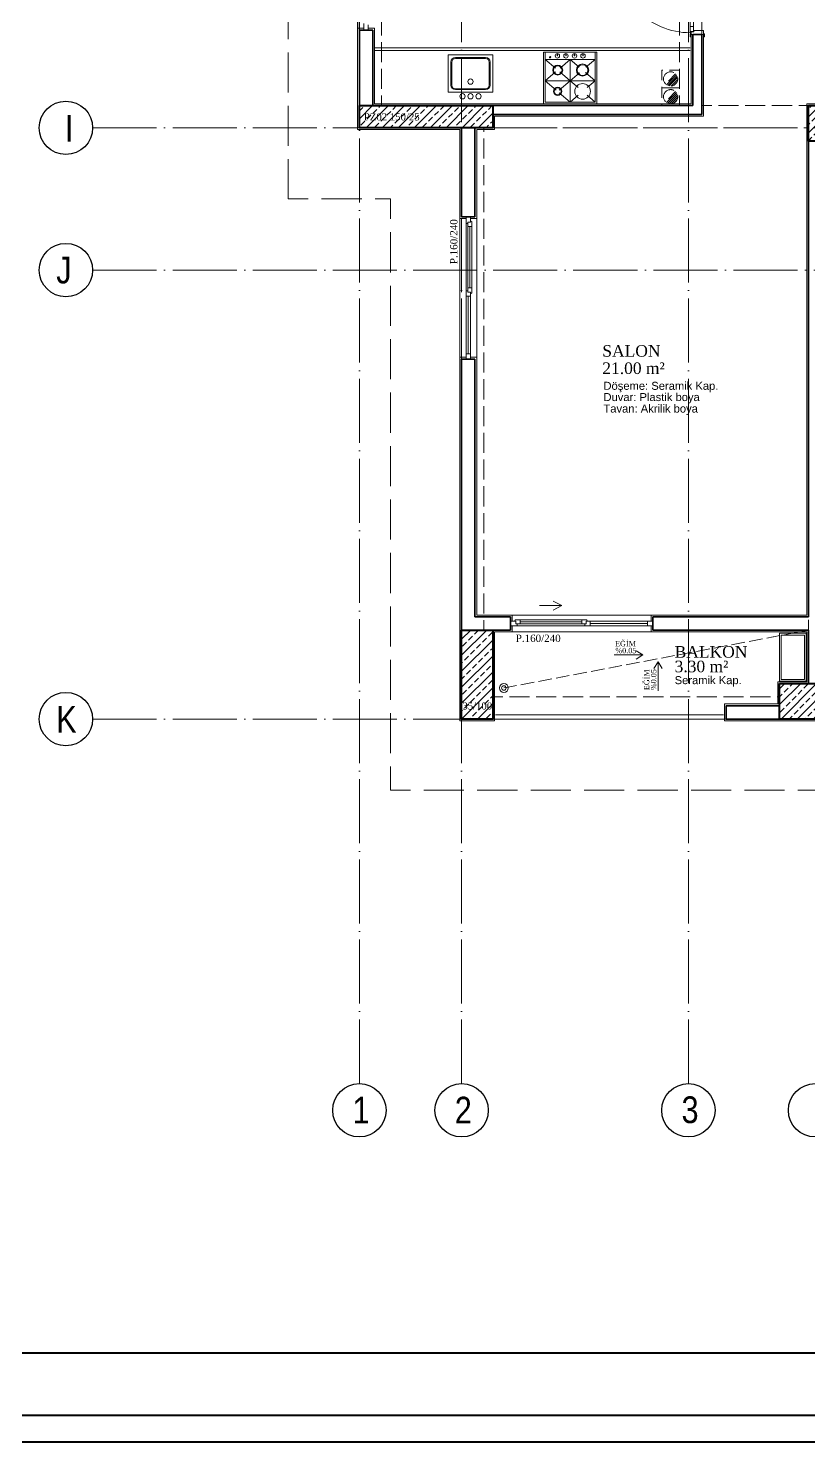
# Model space of a CAD drawing. Header units: millimetres. Extents: x 11587 to 81192, y -36083 to -25300.
# Drawn here: x 42554 to 43431, y -36083 to -34493 of the extents above; entities that cross this region are included whole.
import ezdxf

# ---------------------------------------------------------------- set-up
doc = ezdxf.new("R2010")
doc.units = ezdxf.units.MM
doc.linetypes.add('AKS', pattern=[30, 24, -3, 0, -3])
doc.linetypes.add('IZDUSUM1', pattern=[20, 7.5, -5, 7.5, 0])
for name, color, linetype, lineweight in [('rtm-aks balon', 20, 'Continuous', 25), ('rtm-aks balon yazı', 7, 'Continuous', 20), ('rtm-aks yeni', 7, 'AKS', 20), ('rtm-antet-02', 140, 'Continuous', 40), ('rtm-cam', 141, 'Continuous', 9), ('rtm-duv tugla', 22, 'Continuous', 35), ('rtm-izdusum-üst ince', 8, 'IZDUSUM1', 5), ('rtm-kapı-ahsap', 35, 'Continuous', 13), ('rtm-mhl-yazı-adı', 150, 'Continuous', 30), ('rtm-mhl-yazı-m2', 7, 'Continuous', 20), ('rtm-mhl-yazı-malzeme', 253, 'Continuous', 13), ('rtm-pen-ahsap', 35, 'Continuous', 13), ('rtm-plan katmanı-05', 205, 'Continuous', 20), ('rtm-plan katmanı-07', 135, 'Continuous', 9), ('rtm-sembol ok', 7, 'Continuous', 20), ('rtm-sıva', 252, 'Continuous', 15), ('rtm-tarama-betonarme', 51, 'Continuous', 15), ('rtm-tas_betonarme', 50, 'Continuous', 40), ('rtm-tefris vitrifiye', 9, 'Continuous', 9)]:
    doc.layers.add(name, color=color, linetype=linetype, lineweight=lineweight)
doc.styles.add('AKSYAZI', font='ARIALN.TTF')
doc.styles.add('ARIAL', font='times.ttf')
doc.styles.get("Standard").update_dxf_attribs({"font": 'arial.ttf'})
doc.styles.add('VAZ-OLCU', font='times.ttf', dxfattribs={"height": 60})
pattern_1 = [(45, (21096.76, 20249.116), (-8.980256, 8.980256), []), (45, (21105.74, 20249.116), (-8.980256, 8.980256), [6.35, -3.175])]

# ---------------------------------------------------------------- blocks, each defined once
blk = doc.blocks.new('KİRİŞA')
at = {"layer": 'rtm-izdusum-üst ince', "ltscale": 1.5}
for points in [[(21829.4, -54829.2), (21829.4, -54569.2)], [(21854.4, -54829.2), (21854.4, -54569.2)], [(22189.4, -54829.2), (22189.4, -54579.2)], [(22214.4, -54829.2), (22214.4, -54579.2)], [(21979.4, -54829.2), (22189.4, -54829.2)], [(22214.4, -54829.2), (22334.4, -54829.2)], [(21944.4, -55419.2), (21944.4, -54854.2)], [(21969.4, -55419.2), (21969.4, -54854.2)], [(21979.4, -54854.2), (22334.4, -54854.2)], [(22334.4, -55479.2), (22334.4, -54869.2)], [(21979.4, -55494.2), (22301.9, -55494.2)], [(21979.4, -55519.2), (22301.9, -55519.2)]]:
    blk.add_lwpolyline(points, dxfattribs=at)
blk = doc.blocks.new('rty')
at = {"layer": 'rtm-kapı-ahsap'}
for p, q in [((-58244.9, -62700.3), (-58243.8, -62700.3)), ((-58244.9, -62703.4), (-58244.9, -62700.3)), ((-58243.8, -62703.4), (-58244.9, -62703.4)), ((-58243.8, -62700.3), (-58243.8, -62703.4)), ((-58243.8, -62707.4), (-58243.8, -62702.9)), ((-58229.8, -62702.9), (-58243.8, -62702.9)), ((-58232.8, -62707.4), (-58243.8, -62707.4)), ((-58232.8, -62705.9), (-58232.8, -62707.4)), ((-58229.8, -62705.9), (-58232.8, -62705.9)), ((-58232.6, -62706.4), (-58232.6, -62789.4)), ((-58232.6, -62706.4), (-58229.7, -62706.4)), ((-58228.8, -62712), (-58232.6, -62712)), ((-58229.8, -62700.4), (-58229.8, -62703.4)), ((-58228.8, -62700.4), (-58229.8, -62700.4)), ((-58229.8, -62702.9), (-58229.8, -62705.9)), ((-58229.8, -62703.4), (-58228.8, -62703.4)), ((-58229.8, -62704.9), (-58228.8, -62704.9)), ((-58229.7, -62706.4), (-58229.7, -62704.9)), ((-58228.8, -62703.4), (-58228.8, -62700.4)), ((-58228.8, -62790.9), (-58228.8, -62704.9)), ((-58144.8, -62704.9), (-58228.8, -62704.9)), ((-58243.8, -62792.3), (-58244.9, -62792.3)), ((-58244.9, -62792.3), (-58244.9, -62795.4)), ((-58244.9, -62795.4), (-58243.8, -62795.4)), ((-58243.8, -62788.4), (-58243.8, -62792.9)), ((-58232.8, -62788.4), (-58243.8, -62788.4)), ((-58243.8, -62795.4), (-58243.8, -62792.3)), ((-58229.8, -62792.9), (-58243.8, -62792.9)), ((-58232.8, -62789.9), (-58232.8, -62788.4)), ((-58229.8, -62789.9), (-58232.8, -62789.9)), ((-58228.8, -62783.7), (-58232.6, -62783.7)), ((-58232.6, -62789.4), (-58229.7, -62789.4)), ((-58229.8, -62792.9), (-58229.8, -62789.9)), ((-58229.8, -62790.9), (-58228.8, -62790.9)), ((-58229.8, -62795.4), (-58229.8, -62792.3)), ((-58229.8, -62792.3), (-58228.8, -62792.3)), ((-58228.8, -62795.4), (-58229.8, -62795.4)), ((-58229.7, -62789.4), (-58229.7, -62790.9)), ((-58228.8, -62792.3), (-58228.8, -62795.4))]:
    blk.add_line(p, q, dxfattribs=at)
at = {"layer": 'rtm-kapı-ahsap', "const_width": 0.392}
blk.add_lwpolyline([(-58229.2, -62703.9, 1), (-58229.2, -62704.5, 1)], format="xyb", close=True, dxfattribs=at)
at = {"layer": 'rtm-kapı-ahsap'}
blk.add_arc((-58229.1, -62706.6), 84.3, 270.2011, 1.1472, dxfattribs=at)

msp = doc.modelspace()

# ---------------------------------------------------------------- hatches: boundary and pattern name
at = {"layer": 'rtm-izdusum-üst ince', "ltscale": 1.5}
h = msp.add_hatch(dxfattribs=at)
h.set_pattern_fill('ANSI31', color=256, scale=0.5, angle=180, style=0)
h.set_pattern_definition([(225, (44510.5832, -32965.134), (1.122532, -1.122532), [])])
edge = h.paths.add_edge_path()
edge.add_arc((43276.19, -34550.13), 8, -132.76259, 47.23741, ccw=False)
edge.add_line((43270.76, -34556.01), (43281.62, -34544.26))
h = msp.add_hatch(dxfattribs=at)
h.set_pattern_fill('ANSI31', color=256, scale=0.5, angle=180, style=0)
h.set_pattern_definition([(225, (44510.5832, -32985.134), (1.122532, -1.122532), [])])
edge = h.paths.add_edge_path()
edge.add_arc((43276.19, -34570.13), 8, -132.76259, 47.23741, ccw=False)
edge.add_line((43270.76, -34576.01), (43281.62, -34564.26))
at = {"layer": 'rtm-tarama-betonarme'}
h = msp.add_hatch(dxfattribs=at)
h.set_pattern_fill('ANSI33', color=256, scale=2, style=0)
h.set_pattern_definition(pattern_1)
h.paths.add_polyline_path([(42926.19, -34580.13), (43076.19, -34580.13), (43076.19, -34605.13), (42926.19, -34605.13)])
h = msp.add_hatch(dxfattribs=at)
h.set_pattern_fill('ANSI33', color=256, scale=2, style=0)
h.set_pattern_definition(pattern_1)
h.paths.add_polyline_path([(43431.19, -34620.13), (43431.19, -34580.13), (43511.19, -34580.13), (43511.19, -34620.13)])
h = msp.add_hatch(dxfattribs=at)
h.set_pattern_fill('ANSI33', color=256, scale=2, style=0)
h.set_pattern_definition(pattern_1)
h.paths.add_polyline_path([(43041.19, -35170.13), (43076.19, -35170.13), (43076.19, -35270.13), (43041.19, -35270.13)])
h = msp.add_hatch(dxfattribs=at)
h.set_pattern_fill('ANSI33', color=256, scale=2, style=0)
h.set_pattern_definition(pattern_1)
h.paths.add_polyline_path([(43398.69, -35270.13), (43398.69, -35230.13), (43478.69, -35230.13), (43478.69, -35270.13)])

# ---------------------------------------------------------------- linework, layer by layer
at = {"layer": 'rtm-aks balon'}
for centre in [(42596.19, -34605.13), (42596.19, -34765.13), (42596.19, -35270.13), (42926.19, -35710.13), (43041.19, -35710.13), (43296.19, -35710.13), (43438.69, -35710.13)]:
    msp.add_circle(centre, 30, dxfattribs=at)
at = {"layer": 'rtm-aks yeni', "ltscale": 3}
for p, q in [((42926.19, -35680.13), (42926.19, -31980.13)), ((43041.19, -35680.13), (43041.19, -31980.13)), ((43296.19, -35680.13), (43296.19, -31980.13)), ((42626.19, -34605.13), (43836.19, -34605.13)), ((42626.19, -34765.13), (50991.19, -34765.13)), ((42626.19, -35270.13), (50991.19, -35270.13))]:
    msp.add_line(p, q, dxfattribs=at)
at = {"layer": 'rtm-antet-02'}
for points in [[(42481.61, -31582.89), (42481.61, -36082.89), (51136.61, -36082.89), (51136.61, -31582.89), (42481.61, -31582.89)], [(42511.61, -35982.89), (51106.61, -35982.89)]]:
    msp.add_lwpolyline(points, dxfattribs=at)
msp.add_lwpolyline([(42511.61, -31612.89), (42511.61, -36052.89), (51106.61, -36052.89), (51106.61, -31612.89)], close=True, dxfattribs=at)
at = {"layer": 'rtm-cam'}
for p, q in [((43050.44, -34716.13), (43050.44, -34785.13)), ((43048.69, -34794.63), (43048.69, -34859.13)), ((43107.19, -35160.88), (43176.19, -35160.88)), ((43185.69, -35162.63), (43250.19, -35162.63))]:
    msp.add_line(p, q, dxfattribs=at)
at = {"layer": 'rtm-duv tugla'}
for points in [[(42926.19, -34580.13), (42926.19, -34495.13)], [(42941.19, -34495.13), (42926.19, -34495.13)], [(42941.19, -34580.13), (42941.19, -34495.13)], [(43301.19, -34580.13), (43301.19, -34500.13)], [(43311.19, -34500.13), (43301.19, -34500.13)], [(43311.19, -34590.13), (43311.19, -34500.13)], [(43076.19, -34580.13), (43301.19, -34580.13)], [(43076.19, -34590.13), (43311.19, -34590.13)], [(43041.19, -34605.13), (43041.19, -34705.13)], [(43056.19, -34605.13), (43056.19, -34705.13)], [(43431.19, -34620.13), (43431.19, -35155.13)], [(43041.19, -34705.13), (43056.19, -34705.13)], [(43041.19, -34865.13), (43056.19, -34865.13)], [(43041.19, -34865.13), (43041.19, -35170.13)], [(43056.19, -34865.13), (43056.19, -35155.13)], [(43056.19, -35155.13), (43096.19, -35155.13)], [(43096.19, -35170.13), (43096.19, -35155.13)], [(43256.19, -35155.13), (43431.19, -35155.13)], [(43256.19, -35170.13), (43256.19, -35155.13)], [(43076.19, -35170.13), (43096.19, -35170.13)], [(43256.19, -35170.13), (43431.19, -35170.13)], [(43431.19, -35170.13), (43431.19, -35230.13)], [(43398.69, -35270.13), (43338.69, -35270.13), (43338.69, -35255.13), (43398.69, -35255.13)]]:
    msp.add_lwpolyline(points, dxfattribs=at)
at = {"layer": 'rtm-izdusum-üst ince', "ltscale": 3}
msp.add_lwpolyline([(44416.19, -34180.13), (44496.19, -34180.13), (44496.19, -32860.13), (44126.19, -32860.13), (44126.19, -32200.13), (43216.19, -32200.13), (43216.19, -32860.13), (42846.19, -32860.13), (42846.19, -34685.13), (42961.19, -34685.13), (42961.19, -35350.13), (50656.19, -35350.13), (50656.19, -34685.13), (50771.19, -34685.13), (50771.19, -32860.13), (50401.19, -32860.13), (50401.19, -32200.13), (49491.19, -32200.13), (49491.19, -32860.13), (49121.19, -32860.13), (49121.19, -34180.13), (49201.19, -34180.13)], dxfattribs=at)
at = {"layer": 'rtm-izdusum-üst ince', "ltscale": 1.5}
for points in [[(43286.19, -34560.13), (43286.19, -34540.13), (43266.19, -34540.13), (43266.19, -34560.13), (43286.19, -34560.13)], [(43281.62, -34544.26), (43270.76, -34556.01)], [(43286.19, -34580.13), (43286.19, -34560.13), (43266.19, -34560.13), (43266.19, -34580.13), (43286.19, -34580.13)], [(43281.62, -34564.26), (43270.76, -34576.01)]]:
    msp.add_lwpolyline(points, dxfattribs=at)
at = {"layer": 'rtm-izdusum-üst ince'}
msp.add_lwpolyline([(43431.19, -35170.13), (43088.69, -35235.13)], dxfattribs=at)
at = {"layer": 'rtm-izdusum-üst ince', "ltscale": 1.5}
for centre in [(43276.19, -34550.13), (43276.19, -34570.13)]:
    msp.add_circle(centre, 8, dxfattribs=at)
at = {"layer": 'rtm-pen-ahsap'}
for p, q in [((42931.19, -34487.63), (42931.19, -34495.13)), ((42936.19, -34495.13), (42936.19, -34489.13)), ((43046.19, -34712.63), (43046.19, -34705.13)), ((43046.19, -34712.63), (43048.19, -34712.63)), ((43048.19, -34711.13), (43048.19, -34716.13)), ((43048.19, -34711.13), (43051.19, -34711.13)), ((43048.19, -34785.13), (43048.19, -34716.13)), ((43048.19, -34716.13), (43052.69, -34716.13)), ((43051.19, -34705.13), (43051.19, -34711.13)), ((43052.69, -34710.5), (43052.69, -34716.13)), ((43052.69, -34785.13), (43052.69, -34716.13)), ((43046.19, -34796.13), (43046.19, -34788.63)), ((43048.19, -34788.63), (43046.19, -34788.63)), ((43046.19, -34794.63), (43051.19, -34794.63)), ((43046.19, -34796.13), (43046.19, -34865.13)), ((43048.19, -34790.13), (43048.19, -34785.13)), ((43048.19, -34785.13), (43052.69, -34785.13)), ((43048.19, -34790.13), (43051.19, -34790.13)), ((43051.19, -34790.13), (43051.19, -34794.63)), ((43051.19, -34854.13), (43051.19, -34794.63)), ((43052.69, -34790.77), (43052.69, -34785.13)), ((43046.19, -34859.13), (43051.19, -34859.13)), ((43051.19, -34854.13), (43051.19, -34859.77)), ((43051.19, -34865.13), (43051.19, -34859.13)), ((43096.19, -35160.13), (43102.19, -35160.13)), ((43103.69, -35165.13), (43096.19, -35165.13)), ((43101.56, -35158.63), (43107.19, -35158.63)), ((43102.19, -35163.13), (43102.19, -35160.13)), ((43102.19, -35163.13), (43107.19, -35163.13)), ((43103.69, -35165.13), (43103.69, -35163.13)), ((43176.19, -35158.63), (43107.19, -35158.63)), ((43107.19, -35163.13), (43107.19, -35158.63)), ((43176.19, -35163.13), (43107.19, -35163.13)), ((43181.83, -35158.63), (43176.19, -35158.63)), ((43176.19, -35163.13), (43176.19, -35158.63)), ((43181.19, -35163.13), (43176.19, -35163.13)), ((43179.69, -35163.13), (43179.69, -35165.13)), ((43187.19, -35165.13), (43179.69, -35165.13)), ((43181.19, -35160.13), (43185.69, -35160.13)), ((43181.19, -35163.13), (43181.19, -35160.13)), ((43245.19, -35160.13), (43185.69, -35160.13)), ((43185.69, -35165.13), (43185.69, -35160.13)), ((43187.19, -35165.13), (43256.19, -35165.13)), ((43245.19, -35160.13), (43250.83, -35160.13)), ((43250.19, -35165.13), (43250.19, -35160.13)), ((43256.19, -35160.13), (43250.19, -35160.13))]:
    msp.add_line(p, q, dxfattribs=at)
for points in [[(43052.69, -34710.5), (43051.19, -34709.63)], [(43052.69, -34790.77), (43051.19, -34791.64)], [(43101.56, -35158.63), (43100.69, -35160.13)], [(43181.83, -35158.63), (43182.69, -35160.13)]]:
    msp.add_lwpolyline(points, dxfattribs=at)
at = {"layer": 'rtm-plan katmanı-05', "ltscale": 0.6}
for points in [[(42924.19, -34357.13), (42924.19, -34493.13)], [(43039.19, -34707.13), (43039.19, -34863.13)], [(43058.19, -34707.13), (43058.19, -34863.13)], [(43254.19, -35153.13), (43098.19, -35153.13)], [(43254.19, -35172.13), (43098.19, -35172.13)]]:
    msp.add_lwpolyline(points, dxfattribs=at)
at = {"layer": 'rtm-plan katmanı-05'}
for points in [[(43335.69, -35265.21), (43079.19, -35265.21)], [(43335.69, -35270.21), (43079.19, -35270.21)]]:
    msp.add_lwpolyline(points, dxfattribs=at)
for radius in [5, 2.5]:
    msp.add_circle((43088.69, -35235.13), radius, dxfattribs=at)
at = {"layer": 'rtm-plan katmanı-07'}
for points in [[(43046.19, -34788.63), (43046.19, -34712.63)], [(43179.69, -35165.13), (43103.69, -35165.13)]]:
    msp.add_lwpolyline(points, dxfattribs=at)
at = {"layer": 'rtm-sembol ok'}
for points in [[(43128.94, -35142.45), (43153.94, -35142.45)], [(43153.94, -35142.45), (43143.94, -35137.45)], [(43153.94, -35142.45), (43143.94, -35147.45)], [(43245, -35197.92), (43237.59, -35193.25)], [(43212.67, -35197.92), (43245, -35197.92)], [(43245, -35197.92), (43237.59, -35202.59)], [(43262.1, -35205.87), (43257.44, -35213.27)], [(43262.1, -35238.2), (43262.1, -35205.87)], [(43262.1, -35205.87), (43266.77, -35213.27)]]:
    msp.add_lwpolyline(points, dxfattribs=at)
at = {"layer": 'rtm-sıva'}
for points in [[(42931.19, -34493.13), (42924.19, -34493.13), (42924.19, -34607.13), (43039.19, -34607.13), (43039.19, -34707.13)], [(43299.19, -34500.13), (43299.19, -34578.13), (42943.19, -34578.13), (42943.19, -34493.13), (42936.19, -34493.13)], [(43058.19, -34707.13), (43058.19, -34607.13), (43078.19, -34607.13), (43078.19, -34592.13), (43313.19, -34592.13), (43313.19, -34500.13)], [(43589.19, -34565.13), (43589.19, -34578.13), (43429.19, -34578.13), (43429.19, -35153.13), (43254.19, -35153.13), (43254.19, -35160.13)], [(43039.19, -34707.13), (43046.19, -34707.13)], [(43051.19, -34707.13), (43058.19, -34707.13)], [(43039.19, -34863.13), (43046.19, -34863.13)], [(43039.19, -34863.13), (43039.19, -35272.13), (43078.19, -35272.13), (43078.19, -35172.13), (43098.19, -35172.13), (43098.19, -35165.13)], [(43051.19, -34863.13), (43058.19, -34863.13)], [(43098.19, -35160.13), (43098.19, -35153.13), (43058.19, -35153.13), (43058.19, -34863.13)], [(43254.19, -35165.13), (43254.19, -35172.13), (43429.19, -35172.13), (43429.19, -35228.13), (43396.69, -35228.13), (43396.69, -35253.13), (43336.69, -35253.13), (43336.69, -35272.13), (43540.69, -35272.13), (43540.69, -35253.13), (43480.69, -35253.13), (43480.69, -35228.13), (43448.19, -35228.13), (43448.19, -35172.13), (43623.19, -35172.13), (43623.19, -35165.13)]]:
    msp.add_lwpolyline(points, dxfattribs=at)
at = {"layer": 'rtm-tas_betonarme'}
for points in [[(42926.19, -34580.13), (43076.19, -34580.13), (43076.19, -34605.13), (42926.19, -34605.13)], [(43431.19, -34580.13), (43511.19, -34580.13), (43511.19, -34620.13), (43431.19, -34620.13)], [(43041.19, -35170.13), (43076.19, -35170.13), (43076.19, -35270.13), (43041.19, -35270.13)], [(43398.69, -35230.13), (43478.69, -35230.13), (43478.69, -35270.13), (43398.69, -35270.13)]]:
    msp.add_lwpolyline(points, close=True, dxfattribs=at)
at = {"layer": 'rtm-tefris vitrifiye'}
for p, q in [((42943.19, -34515.13), (43298.19, -34515.13)), ((43026.19, -34523.13), (43026.19, -34565.13)), ((43076.19, -34523.13), (43026.19, -34523.13)), ((43068.19, -34526.13), (43034.19, -34526.13)), ((43068.19, -34527.13), (43034.19, -34527.13)), ((43076.19, -34523.13), (43076.19, -34565.13)), ((43133.22, -34578.13), (43133.22, -34520.13)), ((43133.22, -34520.13), (43193.22, -34520.13)), ((43135.22, -34576.13), (43135.22, -34520.13)), ((43146.74, -34538.01), (43135.22, -34528.13)), ((43135.22, -34528.13), (43191.22, -34528.13)), ((43148.64, -34524.11), (43148.64, -34521.65)), ((43149.18, -34524.11), (43148.64, -34524.11)), ((43149.18, -34521.65), (43149.18, -34524.11)), ((43151.85, -34537.88), (43163.22, -34528.13)), ((43158.22, -34524.11), (43158.22, -34521.65)), ((43158.76, -34524.11), (43158.22, -34524.11)), ((43158.76, -34521.65), (43158.76, -34524.11)), ((43173.51, -34536.95), (43163.22, -34528.13)), ((43163.22, -34576.13), (43163.22, -34528.13)), ((43167.81, -34524.11), (43167.81, -34521.65)), ((43168.35, -34524.11), (43167.81, -34524.11)), ((43168.35, -34521.65), (43168.35, -34524.11)), ((43177.4, -34524.11), (43177.4, -34521.65)), ((43177.93, -34524.11), (43177.4, -34524.11)), ((43177.93, -34521.65), (43177.93, -34524.11)), ((43180.99, -34536.9), (43191.22, -34528.13)), ((43191.22, -34528.13), (43191.22, -34520.13)), ((43191.22, -34576.13), (43191.22, -34528.13)), ((43029.19, -34531.13), (43029.19, -34557.13)), ((43030.19, -34531.13), (43030.19, -34557.13)), ((43072.19, -34531.13), (43072.19, -34557.13)), ((43073.19, -34531.13), (43073.19, -34557.13)), ((43135.22, -34552.13), (43146.91, -34542.11)), ((43163.22, -34552.13), (43151.51, -34542.1)), ((43163.22, -34552.13), (43173.67, -34543.17)), ((43191.22, -34552.13), (43180.59, -34543.03)), ((43034.19, -34561.13), (43068.19, -34561.13)), ((43147.63, -34562.77), (43135.22, -34552.13)), ((43135.22, -34552.13), (43191.22, -34552.13)), ((43163.22, -34552.13), (43150.98, -34562.62)), ((43172.18, -34559.82), (43163.22, -34552.13)), ((43191.22, -34552.13), (43182.25, -34559.82)), ((43026.19, -34565.13), (43076.19, -34565.13)), ((43034.19, -34562.13), (43068.19, -34562.13)), ((43135.22, -34576.13), (43191.22, -34576.13)), ((43151.02, -34565.68), (43163.22, -34576.13)), ((43163.22, -34576.13), (43172.18, -34568.45)), ((43182.25, -34568.45), (43191.22, -34576.13)), ((43133.22, -34578.13), (43193.22, -34578.13))]:
    msp.add_line(p, q, dxfattribs=at)
for points in [[(42943.19, -34518.13), (43298.19, -34518.13)], [(43193.22, -34578.13), (43193.22, -34520.13)]]:
    msp.add_lwpolyline(points, dxfattribs=at)
for points in [[(43398.69, -35227.63), (43428.69, -35227.63), (43428.69, -35173.63), (43398.69, -35173.63)], [(43400.69, -35225.63), (43426.69, -35225.63), (43426.69, -35175.63), (43400.69, -35175.63)]]:
    msp.add_lwpolyline(points, close=True, dxfattribs=at)
for centre, radius in [((43140.63, -34525.71), 0.75), ((43148.91, -34524.13), 2.5), ((43158.49, -34524.13), 2.5), ((43168.08, -34524.13), 2.5), ((43177.67, -34524.13), 2.5), ((43149.22, -34540.13), 5.63), ((43149.22, -34540.13), 4.84), ((43177.22, -34540.13), 6.84), ((43177.22, -34540.13), 6.05), ((43051.19, -34553.13), 3), ((43149.22, -34564.13), 4.63), ((43149.22, -34564.13), 3.84), ((43177.22, -34564.13), 8.84), ((43042.19, -34569.63), 3), ((43051.19, -34569.63), 3), ((43060.19, -34569.63), 3)]:
    msp.add_circle(centre, radius, dxfattribs=at)
for centre, radius, start, end in [((43034.19, -34531.13), 5, 90, 180), ((43034.19, -34531.13), 4, 90, 180), ((43068.19, -34531.13), 5, 0, 90), ((43068.19, -34531.13), 4, 0, 90), ((43034.19, -34557.13), 5, 180, 270), ((43034.19, -34557.13), 4, 180, 270), ((43068.19, -34557.13), 4, 270, 0), ((43068.19, -34557.13), 5, 270, 0)]:
    msp.add_arc(centre, radius, start, end, dxfattribs=at)

# ---------------------------------------------------------------- block references
at = {"layer": 'rtm-izdusum-üst ince'}
msp.add_blockref('KİRİŞA', (21096.76, 20249.12), dxfattribs=at)
at = {"layer": 'rtm-kapı-ahsap', "xscale": -1}
msp.add_blockref('rty', (-14930.59, 28292.74), dxfattribs=at)

# ---------------------------------------------------------------- texts
at = {"layer": 'rtm-aks balon yazı', "char_height": 30, "width": 27.7214, "attachment_point": 7, "style": 'AKSYAZI'}
for s, insert in [('I', (42595.2, -34620.55)), ('J', (42585.4, -34780.55)), ('K', (42585.4, -35285.55)), ('1', (42918.5, -35724.9)), ('2', (43033.5, -35724.9)), ('3', (43288.5, -35724.9))]:
    msp.add_mtext(s, dxfattribs=dict(at, insert=insert))
at = {"layer": 'rtm-mhl-yazı-adı', "style": 'ARIAL'}
for s, height, p in [('SALON', 13, (43199.38, -34862.5)), ('EĞİM', 6, (43213.7, -35188.25)), ('%%%0.05', 6, (43214.04, -35196.01)), ('BALKON', 13, (43280.71, -35201.02))]:
    msp.add_text(s, height=height, dxfattribs=at).set_placement(p)
for s, p in [('EĞİM', (43252.1, -35237.58)), ('%%%0.05', (43260.09, -35237.58))]:
    msp.add_text(s, height=6, rotation=90, dxfattribs=at).set_placement(p)
at = {"layer": 'rtm-mhl-yazı-m2', "style": 'ARIAL'}
for s, height, p in [('PZ02 150/25', 8, (42931.23, -34596.78)), ('21.00 m² ', 13, (43199.38, -34881.99)), ('3.30 m² ', 13, (43280.71, -35217.43)), ('35/100', 8, (43041.99, -35259.33))]:
    msp.add_text(s, height=height, dxfattribs=at).set_placement(p)
at = {"layer": 'rtm-mhl-yazı-malzeme', "style": 'VAZ-OLCU'}
for rotation, p in [(89.9602, (43036.44, -34758.44)), (359.9602, (43102.03, -35183.32))]:
    msp.add_text('P.160/240', height=8.192, rotation=rotation, dxfattribs=at).set_placement(p)
at = {"layer": 'rtm-mhl-yazı-malzeme'}
for s, p in [('Döşeme: Seramik Kap.', (43200.67, -34899.77)), ('Duvar: Plastik boya ', (43200.67, -34912.43)), ('Tavan: Akrilik boya ', (43200.67, -34925.37)), ('Seramik Kap.', (43280.71, -35230.84))]:
    msp.add_text(s, height=9, dxfattribs=at).set_placement(p)

doc.saveas('drawing.dxf')
